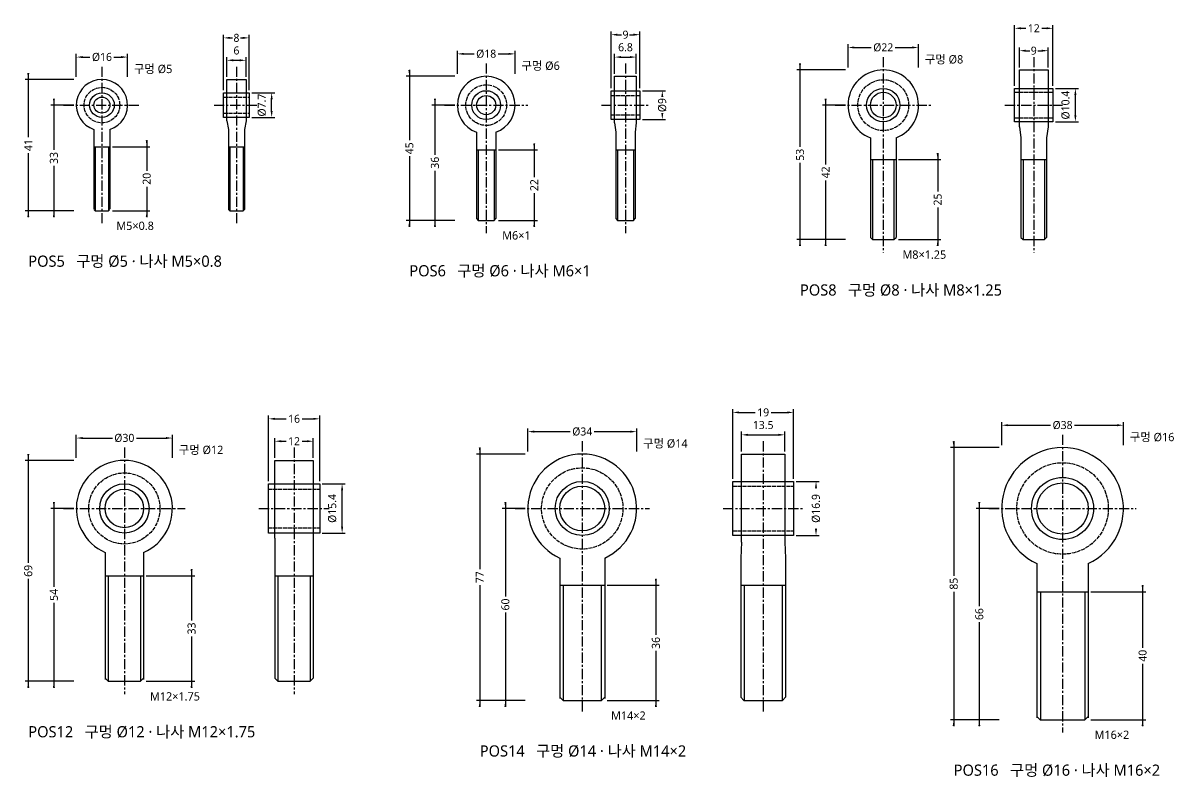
# Model space of a CAD drawing. Header units: millimetres. Extents: x 0 to 794, y -691 to 28.
# Drawn here: x 1.4 to 361.1, y -209.9 to 25.6 of the extents above; entities that cross this region are included whole.
import ezdxf

# ---------------------------------------------------------------- set-up
doc = ezdxf.new("R2010")
doc.units = ezdxf.units.MM
doc.linetypes.add('CENTER', pattern=[5.08, 3.175, -0.635, 0.635, -0.635])
doc.linetypes.add('DASHED', pattern=[1.524, 1.27, -0.254])
for name, color, linetype in [('나사선', 8, 'CONTINUOUS'), ('문자', 7, 'CONTINUOUS'), ('숨은선', 3, 'DASHED'), ('외형선', 7, 'CONTINUOUS'), ('중심선', 1, 'CENTER'), ('치수', 4, 'CONTINUOUS')]:
    doc.layers.add(name, color=color, linetype=linetype)
doc.styles.add('CH_KOR', font='malgun.ttf')
doc.dimstyles.new('CH_DIM', dxfattribs={"dimtxt": 2.5, "dimasz": 2, "dimexe": 1, "dimexo": 0.8, "dimgap": 0.8, "dimtad": 1, "dimdec": 1, "dimdsep": 46, "dimtxsty": 'CH_KOR', "dimcen": 2.5, "dimclrd": 4, "dimclre": 4, "dimclrt": 4, "dimazin": 3, "dimtfac": 1, "dimtmove": 0, "dimatfit": 3})

# ---------------------------------------------------------------- blocks, each defined once
blk = doc.blocks.new('_CLOSEDFILLED')
at = {"color": 0, "linetype": 'BYBLOCK'}
blk.add_solid([(-1, 0.16), (0, 0), (-1, -0.16)], dxfattribs=at)
blk = doc.blocks.new('*D1')
at = {"color": 4}
for p, q in [((-8, 8.8), (-8, 16)), ((-6, 15), (-3.75, 15)), ((3.75, 15), (6, 15)), ((8, 8.8), (8, 16))]:
    blk.add_line(p, q, dxfattribs=at)
at = {"layer": 'Defpoints'}
for p in [(-8, 15), (-8, 8), (8, 8)]:
    blk.add_point(p, dxfattribs=at)
at = {"layer": '치수', "color": 4, "xscale": 2, "yscale": 2, "rotation": 180}
blk.add_blockref('_CLOSEDFILLED', (-8, 15), dxfattribs=at)
at = {"layer": '치수', "color": 4, "xscale": 2, "yscale": 2}
blk.add_blockref('_CLOSEDFILLED', (8, 15), dxfattribs=at)
at = {"layer": '치수', "color": 4, "insert": (0, 15), "char_height": 2.5, "attachment_point": 5, "style": 'CH_KOR'}
blk.add_mtext('Ø16', dxfattribs=at)
blk = doc.blocks.new('*D2')
at = {"color": 4}
for p, q in [((-8.8, 0), (-16, 0)), ((-15, 2), (-15, -14)), ((-15, -19), (-15, -35)), ((-8.8, -33), (-16, -33))]:
    blk.add_line(p, q, dxfattribs=at)
at = {"layer": 'Defpoints'}
for p in [(-15, 0), (-8, 0), (-8, -33)]:
    blk.add_point(p, dxfattribs=at)
at = {"layer": '치수', "color": 4, "xscale": 2, "yscale": 2}
for p, rotation in [((-15, 0), 270), ((-15, -33), 90)]:
    blk.add_blockref('_CLOSEDFILLED', p, dxfattribs=dict(at, rotation=rotation))
at = {"layer": '치수', "color": 4, "insert": (-15, -16.5), "char_height": 2.5, "attachment_point": 5, "rotation": 90, "style": 'CH_KOR'}
blk.add_mtext('33', dxfattribs=at)
blk = doc.blocks.new('*D3')
at = {"color": 4}
for p, q in [((-8.8, 8), (-24, 8)), ((-23, 10), (-23, -10)), ((-23, -15), (-23, -35)), ((-8.8, -33), (-24, -33))]:
    blk.add_line(p, q, dxfattribs=at)
at = {"layer": 'Defpoints'}
for p in [(-23, 8), (-8, 8), (-8, -33)]:
    blk.add_point(p, dxfattribs=at)
at = {"layer": '치수', "color": 4, "xscale": 2, "yscale": 2}
for p, rotation in [((-23, 8), 270), ((-23, -33), 90)]:
    blk.add_blockref('_CLOSEDFILLED', p, dxfattribs=dict(at, rotation=rotation))
at = {"layer": '치수', "color": 4, "insert": (-23, -12.5), "char_height": 2.5, "attachment_point": 5, "rotation": 90, "style": 'CH_KOR'}
blk.add_mtext('41', dxfattribs=at)
blk = doc.blocks.new('*D4')
at = {"color": 4}
for p, q in [((3.3, -13), (15, -13)), ((14, -11), (14, -20.5)), ((14, -25.5), (14, -35)), ((3.3, -33), (15, -33))]:
    blk.add_line(p, q, dxfattribs=at)
at = {"layer": 'Defpoints'}
for p in [(2.5, -13), (14, -13), (2.5, -33)]:
    blk.add_point(p, dxfattribs=at)
at = {"layer": '치수', "color": 4, "xscale": 2, "yscale": 2}
for p, rotation in [((14, -13), 270), ((14, -33), 90)]:
    blk.add_blockref('_CLOSEDFILLED', p, dxfattribs=dict(at, rotation=rotation))
at = {"layer": '치수', "color": 4, "insert": (14, -23), "char_height": 2.5, "attachment_point": 5, "rotation": 90, "style": 'CH_KOR'}
blk.add_mtext('20', dxfattribs=at)
blk = doc.blocks.new('*D5')
at = {"color": 4}
for p, q in [((38, 4.65), (38, 22)), ((46, 4.65), (46, 22)), ((40, 21), (40.75, 21)), ((43.25, 21), (44, 21))]:
    blk.add_line(p, q, dxfattribs=at)
at = {"layer": 'Defpoints'}
for p in [(38, 21), (38, 3.85), (46, 3.85)]:
    blk.add_point(p, dxfattribs=at)
at = {"layer": '치수', "color": 4, "xscale": 2, "yscale": 2, "rotation": 180}
blk.add_blockref('_CLOSEDFILLED', (38, 21), dxfattribs=at)
at = {"layer": '치수', "color": 4, "xscale": 2, "yscale": 2}
blk.add_blockref('_CLOSEDFILLED', (46, 21), dxfattribs=at)
at = {"layer": '치수', "color": 4, "insert": (42, 21), "char_height": 2.5, "attachment_point": 5, "style": 'CH_KOR'}
blk.add_mtext('8', dxfattribs=at)
blk = doc.blocks.new('*D6')
at = {"color": 4}
for p, q in [((39, 8.8), (39, 15)), ((45, 8.8), (45, 15)), ((41, 14), (43, 14))]:
    blk.add_line(p, q, dxfattribs=at)
at = {"layer": 'Defpoints'}
for p in [(39, 14), (39, 8), (45, 8)]:
    blk.add_point(p, dxfattribs=at)
at = {"layer": '치수', "color": 4, "xscale": 2, "yscale": 2, "rotation": 180}
blk.add_blockref('_CLOSEDFILLED', (39, 14), dxfattribs=at)
at = {"layer": '치수', "color": 4, "xscale": 2, "yscale": 2}
blk.add_blockref('_CLOSEDFILLED', (45, 14), dxfattribs=at)
at = {"layer": '치수', "color": 4, "insert": (42, 17.05), "char_height": 2.5, "attachment_point": 5, "style": 'CH_KOR'}
blk.add_mtext('6', dxfattribs=at)
blk = doc.blocks.new('*D8')
at = {"color": 4}
for p, q in [((-9, 9.8), (-9, 17)), ((-7, 16), (-3.75, 16)), ((3.75, 16), (7, 16)), ((9, 9.8), (9, 17))]:
    blk.add_line(p, q, dxfattribs=at)
at = {"layer": 'Defpoints'}
for p in [(-9, 16), (-9, 9), (9, 9)]:
    blk.add_point(p, dxfattribs=at)
at = {"layer": '치수', "color": 4, "xscale": 2, "yscale": 2, "rotation": 180}
blk.add_blockref('_CLOSEDFILLED', (-9, 16), dxfattribs=at)
at = {"layer": '치수', "color": 4, "xscale": 2, "yscale": 2}
blk.add_blockref('_CLOSEDFILLED', (9, 16), dxfattribs=at)
at = {"layer": '치수', "color": 4, "insert": (0, 16), "char_height": 2.5, "attachment_point": 5, "style": 'CH_KOR'}
blk.add_mtext('Ø18', dxfattribs=at)
blk = doc.blocks.new('*D9')
at = {"color": 4}
for p, q in [((-9.8, 0), (-17, 0)), ((-16, 2), (-16, -15.5)), ((-16, -20.5), (-16, -38)), ((-9.8, -36), (-17, -36))]:
    blk.add_line(p, q, dxfattribs=at)
at = {"layer": 'Defpoints'}
for p in [(-16, 0), (-9, 0), (-9, -36)]:
    blk.add_point(p, dxfattribs=at)
at = {"layer": '치수', "color": 4, "xscale": 2, "yscale": 2}
for p, rotation in [((-16, 0), 270), ((-16, -36), 90)]:
    blk.add_blockref('_CLOSEDFILLED', p, dxfattribs=dict(at, rotation=rotation))
at = {"layer": '치수', "color": 4, "insert": (-16, -18), "char_height": 2.5, "attachment_point": 5, "rotation": 90, "style": 'CH_KOR'}
blk.add_mtext('36', dxfattribs=at)
blk = doc.blocks.new('*D10')
at = {"color": 4}
for p, q in [((-24, 11), (-24, -11)), ((-9.8, 9), (-25, 9)), ((-24, -16), (-24, -38)), ((-9.8, -36), (-25, -36))]:
    blk.add_line(p, q, dxfattribs=at)
at = {"layer": 'Defpoints'}
for p in [(-24, 9), (-9, 9), (-9, -36)]:
    blk.add_point(p, dxfattribs=at)
at = {"layer": '치수', "color": 4, "xscale": 2, "yscale": 2}
for p, rotation in [((-24, 9), 270), ((-24, -36), 90)]:
    blk.add_blockref('_CLOSEDFILLED', p, dxfattribs=dict(at, rotation=rotation))
at = {"layer": '치수', "color": 4, "insert": (-24, -13.5), "char_height": 2.5, "attachment_point": 5, "rotation": 90, "style": 'CH_KOR'}
blk.add_mtext('45', dxfattribs=at)
blk = doc.blocks.new('*D11')
at = {"color": 4}
for p, q in [((3.8, -14), (16, -14)), ((15, -12), (15, -22.5)), ((15, -27.5), (15, -38)), ((3.8, -36), (16, -36))]:
    blk.add_line(p, q, dxfattribs=at)
at = {"layer": 'Defpoints'}
for p in [(3, -14), (15, -14), (3, -36)]:
    blk.add_point(p, dxfattribs=at)
at = {"layer": '치수', "color": 4, "xscale": 2, "yscale": 2}
for p, rotation in [((15, -14), 270), ((15, -36), 90)]:
    blk.add_blockref('_CLOSEDFILLED', p, dxfattribs=dict(at, rotation=rotation))
at = {"layer": '치수', "color": 4, "insert": (15, -25), "char_height": 2.5, "attachment_point": 5, "rotation": 90, "style": 'CH_KOR'}
blk.add_mtext('22', dxfattribs=at)
blk = doc.blocks.new('*D12')
at = {"color": 4}
for p, q in [((39, 5.3), (39, 23)), ((41, 22), (42.25, 22)), ((44.75, 22), (46, 22)), ((48, 5.3), (48, 23))]:
    blk.add_line(p, q, dxfattribs=at)
at = {"layer": 'Defpoints'}
for p in [(39, 22), (39, 4.5), (48, 4.5)]:
    blk.add_point(p, dxfattribs=at)
at = {"layer": '치수', "color": 4, "xscale": 2, "yscale": 2, "rotation": 180}
blk.add_blockref('_CLOSEDFILLED', (39, 22), dxfattribs=at)
at = {"layer": '치수', "color": 4, "xscale": 2, "yscale": 2}
blk.add_blockref('_CLOSEDFILLED', (48, 22), dxfattribs=at)
at = {"layer": '치수', "color": 4, "insert": (43.5, 22), "char_height": 2.5, "attachment_point": 5, "style": 'CH_KOR'}
blk.add_mtext('9', dxfattribs=at)
blk = doc.blocks.new('*D14')
at = {"color": 4}
for p, q in [((48.8, 4.5), (56, 4.5)), ((48.8, -4.5), (56, -4.5))]:
    blk.add_line(p, q, dxfattribs=at)
at = {"layer": 'Defpoints'}
for p in [(48, 4.5), (48, -4.5), (55, -4.5)]:
    blk.add_point(p, dxfattribs=at)
at = {"layer": '치수', "color": 4, "xscale": 2, "yscale": 2}
for p, rotation in [((55, 4.5), 90), ((55, -4.5), 270)]:
    blk.add_blockref('_CLOSEDFILLED', p, dxfattribs=dict(at, rotation=rotation))
at = {"layer": '치수', "color": 4, "insert": (55, 0), "char_height": 2.5, "attachment_point": 5, "rotation": 90, "style": 'CH_KOR'}
blk.add_mtext('Ø9', dxfattribs=at)
blk = doc.blocks.new('*D15')
at = {"color": 4}
for p, q in [((-11, 11.8), (-11, 19)), ((-9, 18), (-3.75, 18)), ((3.75, 18), (9, 18)), ((11, 11.8), (11, 19))]:
    blk.add_line(p, q, dxfattribs=at)
at = {"layer": 'Defpoints'}
for p in [(-11, 18), (-11, 11), (11, 11)]:
    blk.add_point(p, dxfattribs=at)
at = {"layer": '치수', "color": 4, "xscale": 2, "yscale": 2, "rotation": 180}
blk.add_blockref('_CLOSEDFILLED', (-11, 18), dxfattribs=at)
at = {"layer": '치수', "color": 4, "xscale": 2, "yscale": 2}
blk.add_blockref('_CLOSEDFILLED', (11, 18), dxfattribs=at)
at = {"layer": '치수', "color": 4, "insert": (0, 18), "char_height": 2.5, "attachment_point": 5, "style": 'CH_KOR'}
blk.add_mtext('Ø22', dxfattribs=at)
blk = doc.blocks.new('*D16')
at = {"color": 4}
for p, q in [((-11.8, 0), (-19, 0)), ((-18, 2), (-18, -18.5)), ((-18, -23.5), (-18, -44)), ((-11.8, -42), (-19, -42))]:
    blk.add_line(p, q, dxfattribs=at)
at = {"layer": 'Defpoints'}
for p in [(-18, 0), (-11, 0), (-11, -42)]:
    blk.add_point(p, dxfattribs=at)
at = {"layer": '치수', "color": 4, "xscale": 2, "yscale": 2}
for p, rotation in [((-18, 0), 270), ((-18, -42), 90)]:
    blk.add_blockref('_CLOSEDFILLED', p, dxfattribs=dict(at, rotation=rotation))
at = {"layer": '치수', "color": 4, "insert": (-18, -21), "char_height": 2.5, "attachment_point": 5, "rotation": 90, "style": 'CH_KOR'}
blk.add_mtext('42', dxfattribs=at)
blk = doc.blocks.new('*D17')
at = {"color": 4}
for p, q in [((-11.8, 11), (-27, 11)), ((-26, 13), (-26, -13)), ((-26, -18), (-26, -44)), ((-11.8, -42), (-27, -42))]:
    blk.add_line(p, q, dxfattribs=at)
at = {"layer": 'Defpoints'}
for p in [(-26, 11), (-11, 11), (-11, -42)]:
    blk.add_point(p, dxfattribs=at)
at = {"layer": '치수', "color": 4, "xscale": 2, "yscale": 2}
for p, rotation in [((-26, 11), 270), ((-26, -42), 90)]:
    blk.add_blockref('_CLOSEDFILLED', p, dxfattribs=dict(at, rotation=rotation))
at = {"layer": '치수', "color": 4, "insert": (-26, -15.5), "char_height": 2.5, "attachment_point": 5, "rotation": 90, "style": 'CH_KOR'}
blk.add_mtext('53', dxfattribs=at)
blk = doc.blocks.new('*D18')
at = {"color": 4}
for p, q in [((4.8, -17), (18, -17)), ((17, -15), (17, -27)), ((17, -32), (17, -44)), ((4.8, -42), (18, -42))]:
    blk.add_line(p, q, dxfattribs=at)
at = {"layer": 'Defpoints'}
for p in [(4, -17), (17, -17), (4, -42)]:
    blk.add_point(p, dxfattribs=at)
at = {"layer": '치수', "color": 4, "xscale": 2, "yscale": 2}
for p, rotation in [((17, -17), 270), ((17, -42), 90)]:
    blk.add_blockref('_CLOSEDFILLED', p, dxfattribs=dict(at, rotation=rotation))
at = {"layer": '치수', "color": 4, "insert": (17, -29.5), "char_height": 2.5, "attachment_point": 5, "rotation": 90, "style": 'CH_KOR'}
blk.add_mtext('25', dxfattribs=at)
blk = doc.blocks.new('*D19')
at = {"color": 4}
for p, q in [((41, 6), (41, 25)), ((43, 24), (44.5, 24)), ((49.5, 24), (51, 24)), ((53, 6), (53, 25))]:
    blk.add_line(p, q, dxfattribs=at)
at = {"layer": 'Defpoints'}
for p in [(41, 24), (41, 5.2), (53, 5.2)]:
    blk.add_point(p, dxfattribs=at)
at = {"layer": '치수', "color": 4, "xscale": 2, "yscale": 2, "rotation": 180}
blk.add_blockref('_CLOSEDFILLED', (41, 24), dxfattribs=at)
at = {"layer": '치수', "color": 4, "xscale": 2, "yscale": 2}
blk.add_blockref('_CLOSEDFILLED', (53, 24), dxfattribs=at)
at = {"layer": '치수', "color": 4, "insert": (47, 24), "char_height": 2.5, "attachment_point": 5, "style": 'CH_KOR'}
blk.add_mtext('12', dxfattribs=at)
blk = doc.blocks.new('*D20')
at = {"color": 4}
for p, q in [((42.5, 11.8), (42.5, 18)), ((51.5, 11.8), (51.5, 18)), ((44.5, 17), (45.75, 17)), ((48.25, 17), (49.5, 17))]:
    blk.add_line(p, q, dxfattribs=at)
at = {"layer": 'Defpoints'}
for p in [(42.5, 17), (42.5, 11), (51.5, 11)]:
    blk.add_point(p, dxfattribs=at)
at = {"layer": '치수', "color": 4, "xscale": 2, "yscale": 2, "rotation": 180}
blk.add_blockref('_CLOSEDFILLED', (42.5, 17), dxfattribs=at)
at = {"layer": '치수', "color": 4, "xscale": 2, "yscale": 2}
blk.add_blockref('_CLOSEDFILLED', (51.5, 17), dxfattribs=at)
at = {"layer": '치수', "color": 4, "insert": (47, 17), "char_height": 2.5, "attachment_point": 5, "style": 'CH_KOR'}
blk.add_mtext('9', dxfattribs=at)
blk = doc.blocks.new('*D29')
at = {"color": 4}
for p, q in [((-15, 15.8), (-15, 23)), ((-13, 22), (-3.75, 22)), ((3.75, 22), (13, 22)), ((15, 15.8), (15, 23))]:
    blk.add_line(p, q, dxfattribs=at)
at = {"layer": 'Defpoints'}
for p in [(-15, 22), (-15, 15), (15, 15)]:
    blk.add_point(p, dxfattribs=at)
at = {"layer": '치수', "color": 4, "xscale": 2, "yscale": 2, "rotation": 180}
blk.add_blockref('_CLOSEDFILLED', (-15, 22), dxfattribs=at)
at = {"layer": '치수', "color": 4, "xscale": 2, "yscale": 2}
blk.add_blockref('_CLOSEDFILLED', (15, 22), dxfattribs=at)
at = {"layer": '치수', "color": 4, "insert": (0, 22), "char_height": 2.5, "attachment_point": 5, "style": 'CH_KOR'}
blk.add_mtext('Ø30', dxfattribs=at)
blk = doc.blocks.new('*D30')
at = {"color": 4}
for p, q in [((-15.8, 0), (-23, 0)), ((-22, 2), (-22, -24.5)), ((-22, -29.5), (-22, -56)), ((-15.8, -54), (-23, -54))]:
    blk.add_line(p, q, dxfattribs=at)
at = {"layer": 'Defpoints'}
for p in [(-22, 0), (-15, 0), (-15, -54)]:
    blk.add_point(p, dxfattribs=at)
at = {"layer": '치수', "color": 4, "xscale": 2, "yscale": 2}
for p, rotation in [((-22, 0), 270), ((-22, -54), 90)]:
    blk.add_blockref('_CLOSEDFILLED', p, dxfattribs=dict(at, rotation=rotation))
at = {"layer": '치수', "color": 4, "insert": (-22, -27), "char_height": 2.5, "attachment_point": 5, "rotation": 90, "style": 'CH_KOR'}
blk.add_mtext('54', dxfattribs=at)
blk = doc.blocks.new('*D31')
at = {"color": 4}
for p, q in [((-15.8, 15), (-31, 15)), ((-30, 17), (-30, -17)), ((-30, -22), (-30, -56)), ((-15.8, -54), (-31, -54))]:
    blk.add_line(p, q, dxfattribs=at)
at = {"layer": 'Defpoints'}
for p in [(-30, 15), (-15, 15), (-15, -54)]:
    blk.add_point(p, dxfattribs=at)
at = {"layer": '치수', "color": 4, "xscale": 2, "yscale": 2}
for p, rotation in [((-30, 15), 270), ((-30, -54), 90)]:
    blk.add_blockref('_CLOSEDFILLED', p, dxfattribs=dict(at, rotation=rotation))
at = {"layer": '치수', "color": 4, "insert": (-30, -19.5), "char_height": 2.5, "attachment_point": 5, "rotation": 90, "style": 'CH_KOR'}
blk.add_mtext('69', dxfattribs=at)
blk = doc.blocks.new('*D32')
at = {"color": 4}
for p, q in [((6.8, -21), (22, -21)), ((21, -19), (21, -35)), ((21, -40), (21, -56)), ((6.8, -54), (22, -54))]:
    blk.add_line(p, q, dxfattribs=at)
at = {"layer": 'Defpoints'}
for p in [(6, -21), (21, -21), (6, -54)]:
    blk.add_point(p, dxfattribs=at)
at = {"layer": '치수', "color": 4, "xscale": 2, "yscale": 2}
for p, rotation in [((21, -21), 270), ((21, -54), 90)]:
    blk.add_blockref('_CLOSEDFILLED', p, dxfattribs=dict(at, rotation=rotation))
at = {"layer": '치수', "color": 4, "insert": (21, -37.5), "char_height": 2.5, "attachment_point": 5, "rotation": 90, "style": 'CH_KOR'}
blk.add_mtext('33', dxfattribs=at)
blk = doc.blocks.new('*D33')
at = {"color": 4}
for p, q in [((45, 8.5), (45, 29)), ((61, 8.5), (61, 29)), ((47, 28), (50.5, 28)), ((55.5, 28), (59, 28))]:
    blk.add_line(p, q, dxfattribs=at)
at = {"layer": 'Defpoints'}
for p in [(45, 28), (45, 7.7), (61, 7.7)]:
    blk.add_point(p, dxfattribs=at)
at = {"layer": '치수', "color": 4, "xscale": 2, "yscale": 2, "rotation": 180}
blk.add_blockref('_CLOSEDFILLED', (45, 28), dxfattribs=at)
at = {"layer": '치수', "color": 4, "xscale": 2, "yscale": 2}
blk.add_blockref('_CLOSEDFILLED', (61, 28), dxfattribs=at)
at = {"layer": '치수', "color": 4, "insert": (53, 28), "char_height": 2.5, "attachment_point": 5, "style": 'CH_KOR'}
blk.add_mtext('16', dxfattribs=at)
blk = doc.blocks.new('*D34')
at = {"color": 4}
for p, q in [((47, 15.8), (47, 22)), ((59, 15.8), (59, 22)), ((49, 21), (50.5, 21)), ((55.5, 21), (57, 21))]:
    blk.add_line(p, q, dxfattribs=at)
at = {"layer": 'Defpoints'}
for p in [(47, 21), (47, 15), (59, 15)]:
    blk.add_point(p, dxfattribs=at)
at = {"layer": '치수', "color": 4, "xscale": 2, "yscale": 2, "rotation": 180}
blk.add_blockref('_CLOSEDFILLED', (47, 21), dxfattribs=at)
at = {"layer": '치수', "color": 4, "xscale": 2, "yscale": 2}
blk.add_blockref('_CLOSEDFILLED', (59, 21), dxfattribs=at)
at = {"layer": '치수', "color": 4, "insert": (53, 21), "char_height": 2.5, "attachment_point": 5, "style": 'CH_KOR'}
blk.add_mtext('12', dxfattribs=at)
blk = doc.blocks.new('*D35')
at = {"color": 4}
for p, q in [((61.8, 7.7), (69, 7.7)), ((68, -5.7), (68, 5.7)), ((61.8, -7.7), (69, -7.7))]:
    blk.add_line(p, q, dxfattribs=at)
at = {"layer": 'Defpoints'}
for p in [(61, 7.7), (61, -7.7), (68, -7.7)]:
    blk.add_point(p, dxfattribs=at)
at = {"layer": '치수', "color": 4, "xscale": 2, "yscale": 2}
for p, rotation in [((68, 7.7), 90), ((68, -7.7), 270)]:
    blk.add_blockref('_CLOSEDFILLED', p, dxfattribs=dict(at, rotation=rotation))
at = {"layer": '치수', "color": 4, "insert": (64.95, 0), "char_height": 2.5, "attachment_point": 5, "rotation": 90, "style": 'CH_KOR'}
blk.add_mtext('Ø15.4', dxfattribs=at)
blk = doc.blocks.new('*D36')
at = {"color": 4}
for p, q in [((-17, 17.8), (-17, 25)), ((-15, 24), (-3.75, 24)), ((3.75, 24), (15, 24)), ((17, 17.8), (17, 25))]:
    blk.add_line(p, q, dxfattribs=at)
at = {"layer": 'Defpoints'}
for p in [(-17, 24), (-17, 17), (17, 17)]:
    blk.add_point(p, dxfattribs=at)
at = {"layer": '치수', "color": 4, "xscale": 2, "yscale": 2, "rotation": 180}
blk.add_blockref('_CLOSEDFILLED', (-17, 24), dxfattribs=at)
at = {"layer": '치수', "color": 4, "xscale": 2, "yscale": 2}
blk.add_blockref('_CLOSEDFILLED', (17, 24), dxfattribs=at)
at = {"layer": '치수', "color": 4, "insert": (0, 24), "char_height": 2.5, "attachment_point": 5, "style": 'CH_KOR'}
blk.add_mtext('Ø34', dxfattribs=at)
blk = doc.blocks.new('*D37')
at = {"color": 4}
for p, q in [((-17.8, 0), (-25, 0)), ((-24, 2), (-24, -27.5)), ((-24, -32.5), (-24, -62)), ((-17.8, -60), (-25, -60))]:
    blk.add_line(p, q, dxfattribs=at)
at = {"layer": 'Defpoints'}
for p in [(-24, 0), (-17, 0), (-17, -60)]:
    blk.add_point(p, dxfattribs=at)
at = {"layer": '치수', "color": 4, "xscale": 2, "yscale": 2}
for p, rotation in [((-24, 0), 270), ((-24, -60), 90)]:
    blk.add_blockref('_CLOSEDFILLED', p, dxfattribs=dict(at, rotation=rotation))
at = {"layer": '치수', "color": 4, "insert": (-24, -30), "char_height": 2.5, "attachment_point": 5, "rotation": 90, "style": 'CH_KOR'}
blk.add_mtext('60', dxfattribs=at)
blk = doc.blocks.new('*D38')
at = {"color": 4}
for p, q in [((-32, 19), (-32, -19)), ((-17.8, 17), (-33, 17)), ((-32, -24), (-32, -62)), ((-17.8, -60), (-33, -60))]:
    blk.add_line(p, q, dxfattribs=at)
at = {"layer": 'Defpoints'}
for p in [(-32, 17), (-17, 17), (-17, -60)]:
    blk.add_point(p, dxfattribs=at)
at = {"layer": '치수', "color": 4, "xscale": 2, "yscale": 2}
for p, rotation in [((-32, 17), 270), ((-32, -60), 90)]:
    blk.add_blockref('_CLOSEDFILLED', p, dxfattribs=dict(at, rotation=rotation))
at = {"layer": '치수', "color": 4, "insert": (-32, -21.5), "char_height": 2.5, "attachment_point": 5, "rotation": 90, "style": 'CH_KOR'}
blk.add_mtext('77', dxfattribs=at)
blk = doc.blocks.new('*D39')
at = {"color": 4}
for p, q in [((7.8, -24), (24, -24)), ((23, -22), (23, -39.5)), ((23, -44.5), (23, -62)), ((7.8, -60), (24, -60))]:
    blk.add_line(p, q, dxfattribs=at)
at = {"layer": 'Defpoints'}
for p in [(7, -24), (23, -24), (7, -60)]:
    blk.add_point(p, dxfattribs=at)
at = {"layer": '치수', "color": 4, "xscale": 2, "yscale": 2}
for p, rotation in [((23, -24), 270), ((23, -60), 90)]:
    blk.add_blockref('_CLOSEDFILLED', p, dxfattribs=dict(at, rotation=rotation))
at = {"layer": '치수', "color": 4, "insert": (23, -42), "char_height": 2.5, "attachment_point": 5, "rotation": 90, "style": 'CH_KOR'}
blk.add_mtext('36', dxfattribs=at)
blk = doc.blocks.new('*D40')
at = {"color": 4}
for p, q in [((47, 9.25), (47, 31)), ((49, 30), (54, 30)), ((59, 30), (64, 30)), ((66, 9.25), (66, 31))]:
    blk.add_line(p, q, dxfattribs=at)
at = {"layer": 'Defpoints'}
for p in [(47, 30), (47, 8.45), (66, 8.45)]:
    blk.add_point(p, dxfattribs=at)
at = {"layer": '치수', "color": 4, "xscale": 2, "yscale": 2, "rotation": 180}
blk.add_blockref('_CLOSEDFILLED', (47, 30), dxfattribs=at)
at = {"layer": '치수', "color": 4, "xscale": 2, "yscale": 2}
blk.add_blockref('_CLOSEDFILLED', (66, 30), dxfattribs=at)
at = {"layer": '치수', "color": 4, "insert": (56.5, 30), "char_height": 2.5, "attachment_point": 5, "style": 'CH_KOR'}
blk.add_mtext('19', dxfattribs=at)
blk = doc.blocks.new('*D41')
at = {"color": 4}
for p, q in [((49.75, 17.8), (49.75, 24)), ((51.75, 23), (61.25, 23)), ((63.25, 17.8), (63.25, 24))]:
    blk.add_line(p, q, dxfattribs=at)
at = {"layer": 'Defpoints'}
for p in [(49.75, 23), (49.75, 17), (63.25, 17)]:
    blk.add_point(p, dxfattribs=at)
at = {"layer": '치수', "color": 4, "xscale": 2, "yscale": 2, "rotation": 180}
blk.add_blockref('_CLOSEDFILLED', (49.75, 23), dxfattribs=at)
at = {"layer": '치수', "color": 4, "xscale": 2, "yscale": 2}
blk.add_blockref('_CLOSEDFILLED', (63.25, 23), dxfattribs=at)
at = {"layer": '치수', "color": 4, "insert": (56.5, 26.05), "char_height": 2.5, "attachment_point": 5, "style": 'CH_KOR'}
blk.add_mtext('13.5', dxfattribs=at)
blk = doc.blocks.new('*D42')
at = {"color": 4}
for p, q in [((66.8, 8.45), (74, 8.45)), ((73, 6.25), (73, 6.45)), ((73, -6.45), (73, -6.25)), ((66.8, -8.45), (74, -8.45))]:
    blk.add_line(p, q, dxfattribs=at)
at = {"layer": 'Defpoints'}
for p in [(66, 8.45), (66, -8.45), (73, -8.45)]:
    blk.add_point(p, dxfattribs=at)
at = {"layer": '치수', "color": 4, "xscale": 2, "yscale": 2}
for p, rotation in [((73, 8.45), 90), ((73, -8.45), 270)]:
    blk.add_blockref('_CLOSEDFILLED', p, dxfattribs=dict(at, rotation=rotation))
at = {"layer": '치수', "color": 4, "insert": (73, 0), "char_height": 2.5, "attachment_point": 5, "rotation": 90, "style": 'CH_KOR'}
blk.add_mtext('Ø16.9', dxfattribs=at)
blk = doc.blocks.new('*D43')
at = {"color": 4}
for p, q in [((-19, 19.8), (-19, 27)), ((-17, 26), (-3.75, 26)), ((3.75, 26), (17, 26)), ((19, 19.8), (19, 27))]:
    blk.add_line(p, q, dxfattribs=at)
at = {"layer": 'Defpoints'}
for p in [(-19, 26), (-19, 19), (19, 19)]:
    blk.add_point(p, dxfattribs=at)
at = {"layer": '치수', "color": 4, "xscale": 2, "yscale": 2, "rotation": 180}
blk.add_blockref('_CLOSEDFILLED', (-19, 26), dxfattribs=at)
at = {"layer": '치수', "color": 4, "xscale": 2, "yscale": 2}
blk.add_blockref('_CLOSEDFILLED', (19, 26), dxfattribs=at)
at = {"layer": '치수', "color": 4, "insert": (0, 26), "char_height": 2.5, "attachment_point": 5, "style": 'CH_KOR'}
blk.add_mtext('Ø38', dxfattribs=at)
blk = doc.blocks.new('*D44')
at = {"color": 4}
for p, q in [((-19.8, 0), (-27, 0)), ((-26, 2), (-26, -30.5)), ((-26, -35.5), (-26, -68)), ((-19.8, -66), (-27, -66))]:
    blk.add_line(p, q, dxfattribs=at)
at = {"layer": 'Defpoints'}
for p in [(-26, 0), (-19, 0), (-19, -66)]:
    blk.add_point(p, dxfattribs=at)
at = {"layer": '치수', "color": 4, "xscale": 2, "yscale": 2}
for p, rotation in [((-26, 0), 270), ((-26, -66), 90)]:
    blk.add_blockref('_CLOSEDFILLED', p, dxfattribs=dict(at, rotation=rotation))
at = {"layer": '치수', "color": 4, "insert": (-26, -33), "char_height": 2.5, "attachment_point": 5, "rotation": 90, "style": 'CH_KOR'}
blk.add_mtext('66', dxfattribs=at)
blk = doc.blocks.new('*D45')
at = {"color": 4}
for p, q in [((-19.8, 19), (-35, 19)), ((-34, 21), (-34, -21)), ((-34, -26), (-34, -68)), ((-19.8, -66), (-35, -66))]:
    blk.add_line(p, q, dxfattribs=at)
at = {"layer": 'Defpoints'}
for p in [(-34, 19), (-19, 19), (-19, -66)]:
    blk.add_point(p, dxfattribs=at)
at = {"layer": '치수', "color": 4, "xscale": 2, "yscale": 2}
for p, rotation in [((-34, 19), 270), ((-34, -66), 90)]:
    blk.add_blockref('_CLOSEDFILLED', p, dxfattribs=dict(at, rotation=rotation))
at = {"layer": '치수', "color": 4, "insert": (-34, -23.5), "char_height": 2.5, "attachment_point": 5, "rotation": 90, "style": 'CH_KOR'}
blk.add_mtext('85', dxfattribs=at)
blk = doc.blocks.new('*D46')
at = {"color": 4}
for p, q in [((25, -24), (25, -43.5)), ((8.8, -26), (26, -26)), ((25, -48.5), (25, -68)), ((8.8, -66), (26, -66))]:
    blk.add_line(p, q, dxfattribs=at)
at = {"layer": 'Defpoints'}
for p in [(8, -26), (25, -26), (8, -66)]:
    blk.add_point(p, dxfattribs=at)
at = {"layer": '치수', "color": 4, "xscale": 2, "yscale": 2}
for p, rotation in [((25, -26), 270), ((25, -66), 90)]:
    blk.add_blockref('_CLOSEDFILLED', p, dxfattribs=dict(at, rotation=rotation))
at = {"layer": '치수', "color": 4, "insert": (25, -46), "char_height": 2.5, "attachment_point": 5, "rotation": 90, "style": 'CH_KOR'}
blk.add_mtext('40', dxfattribs=at)
blk = doc.blocks.new('*D47')
at = {"color": 4}
for p, q in [((49, 10.5), (49, 33)), ((70, 10.5), (70, 33)), ((51, 32), (57, 32)), ((62, 32), (68, 32))]:
    blk.add_line(p, q, dxfattribs=at)
at = {"layer": 'Defpoints'}
for p in [(49, 32), (49, 9.7), (70, 9.7)]:
    blk.add_point(p, dxfattribs=at)
at = {"layer": '치수', "color": 4, "xscale": 2, "yscale": 2, "rotation": 180}
blk.add_blockref('_CLOSEDFILLED', (49, 32), dxfattribs=at)
at = {"layer": '치수', "color": 4, "xscale": 2, "yscale": 2}
blk.add_blockref('_CLOSEDFILLED', (70, 32), dxfattribs=at)
at = {"layer": '치수', "color": 4, "insert": (59.5, 32), "char_height": 2.5, "attachment_point": 5, "style": 'CH_KOR'}
blk.add_mtext('21', dxfattribs=at)
blk = doc.blocks.new('*D48')
at = {"color": 4}
for p, q in [((52, 19.8), (52, 26)), ((67, 19.8), (67, 26)), ((54, 25), (57, 25)), ((62, 25), (65, 25))]:
    blk.add_line(p, q, dxfattribs=at)
at = {"layer": 'Defpoints'}
for p in [(52, 25), (52, 19), (67, 19)]:
    blk.add_point(p, dxfattribs=at)
at = {"layer": '치수', "color": 4, "xscale": 2, "yscale": 2, "rotation": 180}
blk.add_blockref('_CLOSEDFILLED', (52, 25), dxfattribs=at)
at = {"layer": '치수', "color": 4, "xscale": 2, "yscale": 2}
blk.add_blockref('_CLOSEDFILLED', (67, 25), dxfattribs=at)
at = {"layer": '치수', "color": 4, "insert": (59.5, 25), "char_height": 2.5, "attachment_point": 5, "style": 'CH_KOR'}
blk.add_mtext('15', dxfattribs=at)
blk = doc.blocks.new('*D49')
at = {"color": 4}
for p, q in [((70.8, 9.7), (78, 9.7)), ((77, 6.25), (77, 7.7)), ((77, -7.7), (77, -6.25)), ((70.8, -9.7), (78, -9.7))]:
    blk.add_line(p, q, dxfattribs=at)
at = {"layer": 'Defpoints'}
for p in [(70, 9.7), (70, -9.7), (77, -9.7)]:
    blk.add_point(p, dxfattribs=at)
at = {"layer": '치수', "color": 4, "xscale": 2, "yscale": 2}
for p, rotation in [((77, 9.7), 90), ((77, -9.7), 270)]:
    blk.add_blockref('_CLOSEDFILLED', p, dxfattribs=dict(at, rotation=rotation))
at = {"layer": '치수', "color": 4, "insert": (77, 0), "char_height": 2.5, "attachment_point": 5, "rotation": 90, "style": 'CH_KOR'}
blk.add_mtext('Ø19.4', dxfattribs=at)
blk = doc.blocks.new('ROD_POS5')
at = {"layer": '나사선'}
for p, q in [((-2.5, -13), (2.5, -13)), ((-2.07, -13), (-2.07, -33)), ((2.07, -13), (2.07, -33)), ((39.5, -13), (44.5, -13)), ((39.93, -13), (39.93, -33)), ((44.07, -13), (44.07, -33))]:
    blk.add_line(p, q, dxfattribs=at)
at = {"layer": '숨은선'}
for p, q in [((38, 2.5), (46, 2.5)), ((38, -2.5), (46, -2.5))]:
    blk.add_line(p, q, dxfattribs=at)
blk.add_circle((0, 0), 5.56, dxfattribs=at)
at = {"layer": '외형선'}
for p, q in [((39, -4.96), (39.5, -7.6)), ((45, -4.96), (44.5, -7.6)), ((-2.5, -7.6), (-2.5, -32.4)), ((2.5, -7.6), (2.5, -32.4)), ((39.5, -7.6), (39.5, -32.57)), ((44.5, -7.6), (44.5, -32.57))]:
    blk.add_line(p, q, dxfattribs=at)
for points in [[(39, -4.96), (39, 8), (45, 8), (45, -4.96)], [(-2.5, -32.57), (-2.07, -33), (2.07, -33), (2.5, -32.57)], [(39.5, -32.57), (39.93, -33), (44.07, -33), (44.5, -32.57)]]:
    blk.add_lwpolyline(points, dxfattribs=at)
blk.add_lwpolyline([(38, -3.85), (38, 3.85), (46, 3.85), (46, -3.85)], close=True, dxfattribs=at)
for radius in [3.85, 2.5]:
    blk.add_circle((0, 0), radius, dxfattribs=at)
blk.add_arc((0, 0), 8, -71.79, 251.79, dxfattribs=at)
at = {"layer": '중심선'}
for p, q in [((0, 12), (0, -37)), ((42, 12), (42, -37)), ((-12, 0), (12, 0)), ((35, 0), (49, 0))]:
    blk.add_line(p, q, dxfattribs=at)
at = {"layer": '문자', "style": 'CH_KOR'}
for s, height, p in [('구멍 Ø5', 2.6, (10, 10)), ('M5×0.8', 2.6, (4.5, -39)), ('POS5   구멍 Ø5 · 나사 M5×0.8', 3.5, (-23, -50.5))]:
    blk.add_text(s, height=height, dxfattribs=at).set_placement(p)
at = {"layer": '치수'}
for base, p1, p2, picture, middle in [((38, 21), (38, 3.85), (46, 3.85), '*D5', (42, 21)), ((39, 14), (39, 8), (45, 8), '*D6', (42, 17.05))]:
    dim = blk.add_linear_dim(base=base, p1=p1, p2=p2, dimstyle='CH_DIM', override={"dimscale": 1}, dxfattribs=at)
    dim.commit()
    dim.dimension.update_dxf_attribs({"geometry": picture, "text_midpoint": middle})
dim = blk.add_linear_dim(base=(-8, 15), p1=(-8, 8), p2=(8, 8), text='Ø16', dimstyle='CH_DIM', override={"dimscale": 1}, dxfattribs=at)
dim.commit()
dim.dimension.update_dxf_attribs({"geometry": '*D1', "text_midpoint": (0, 15)})
for base, p1, p2, picture, middle in [((-23, 8), (-8, 8), (-8, -33), '*D3', (-23, -12.5)), ((-15, 0), (-8, 0), (-8, -33), '*D2', (-15, -16.5)), ((14, -13), (2.5, -13), (2.5, -33), '*D4', (14, -23))]:
    dim = blk.add_linear_dim(base=base, p1=p1, p2=p2, angle=90, dimstyle='CH_DIM', override={"dimscale": 1}, dxfattribs=at)
    dim.commit()
    dim.dimension.update_dxf_attribs({"geometry": picture, "text_midpoint": middle})
blk.add_linear_dim(base=(53, -3.85), p1=(46, -3.85), p2=(46, 3.85), angle=90, text='Ø7.7', dimstyle='CH_DIM', override={"dimscale": 1}, dxfattribs=at).render()
blk = doc.blocks.new('ROD_POS6')
at = {"layer": '나사선'}
for p, q in [((-3, -14), (3, -14)), ((-2.46, -14), (-2.46, -36)), ((2.46, -14), (2.46, -36)), ((40.5, -14), (46.5, -14)), ((41.04, -14), (41.04, -36)), ((45.96, -14), (45.96, -36))]:
    blk.add_line(p, q, dxfattribs=at)
at = {"layer": '숨은선'}
for p, q in [((39, 3), (48, 3)), ((39, -3), (48, -3))]:
    blk.add_line(p, q, dxfattribs=at)
blk.add_circle((0, 0), 6.35, dxfattribs=at)
at = {"layer": '외형선'}
for p, q in [((40.12, -5.58), (40.5, -8.49)), ((46.88, -5.58), (46.5, -8.49)), ((-3, -8.49), (-3, -35.4)), ((3, -8.49), (3, -35.4)), ((40.5, -8.49), (40.5, -35.46)), ((46.5, -8.49), (46.5, -35.46))]:
    blk.add_line(p, q, dxfattribs=at)
for points in [[(40.12, -5.58), (40.12, 9), (46.88, 9), (46.88, -5.58)], [(-3, -35.46), (-2.46, -36), (2.46, -36), (3, -35.46)], [(40.5, -35.46), (41.04, -36), (45.96, -36), (46.5, -35.46)]]:
    blk.add_lwpolyline(points, dxfattribs=at)
blk.add_lwpolyline([(39, -4.5), (39, 4.5), (48, 4.5), (48, -4.5)], close=True, dxfattribs=at)
for radius in [4.5, 3]:
    blk.add_circle((0, 0), radius, dxfattribs=at)
blk.add_arc((0, 0), 9, -70.5288, 250.5288, dxfattribs=at)
at = {"layer": '중심선'}
for p, q in [((0, 13), (0, -40)), ((43.5, 13), (43.5, -40)), ((-13, 0), (13, 0)), ((36, 0), (51, 0))]:
    blk.add_line(p, q, dxfattribs=at)
at = {"layer": '문자', "style": 'CH_KOR'}
for s, height, p in [('구멍 Ø6', 2.6, (11, 11)), ('M6×1', 2.6, (5, -42)), ('POS6   구멍 Ø6 · 나사 M6×1', 3.5, (-24, -53.5))]:
    blk.add_text(s, height=height, dxfattribs=at).set_placement(p)
at = {"layer": '치수'}
dim = blk.add_linear_dim(base=(39, 22), p1=(39, 4.5), p2=(48, 4.5), dimstyle='CH_DIM', override={"dimscale": 1}, dxfattribs=at)
dim.commit()
dim.dimension.update_dxf_attribs({"geometry": '*D12', "text_midpoint": (43.5, 22)})
blk.add_linear_dim(base=(40.12, 15), p1=(40.12, 9), p2=(46.88, 9), dimstyle='CH_DIM', override={"dimscale": 1}, dxfattribs=at).render()
dim = blk.add_linear_dim(base=(-9, 16), p1=(-9, 9), p2=(9, 9), text='Ø18', dimstyle='CH_DIM', override={"dimscale": 1}, dxfattribs=at)
dim.commit()
dim.dimension.update_dxf_attribs({"geometry": '*D8', "text_midpoint": (0, 16)})
for base, p1, p2, picture, middle in [((-24, 9), (-9, 9), (-9, -36), '*D10', (-24, -13.5)), ((-16, 0), (-9, 0), (-9, -36), '*D9', (-16, -18)), ((15, -14), (3, -14), (3, -36), '*D11', (15, -25))]:
    dim = blk.add_linear_dim(base=base, p1=p1, p2=p2, angle=90, dimstyle='CH_DIM', override={"dimscale": 1}, dxfattribs=at)
    dim.commit()
    dim.dimension.update_dxf_attribs({"geometry": picture, "text_midpoint": middle})
dim = blk.add_linear_dim(base=(55, -4.5), p1=(48, -4.5), p2=(48, 4.5), angle=90, text='Ø9', dimstyle='CH_DIM', override={"dimscale": 1}, dxfattribs=at)
dim.commit()
dim.dimension.update_dxf_attribs({"geometry": '*D14', "text_midpoint": (55, 0)})
blk = doc.blocks.new('ROD_POS8')
at = {"layer": '나사선'}
for p, q in [((-4, -17), (4, -17)), ((-3.32, -17), (-3.32, -42)), ((3.32, -17), (3.32, -42)), ((43, -17), (51, -17)), ((43.68, -17), (43.68, -42)), ((50.32, -17), (50.32, -42))]:
    blk.add_line(p, q, dxfattribs=at)
at = {"layer": '숨은선'}
for p, q in [((41, 4), (53, 4)), ((41, -4), (53, -4))]:
    blk.add_line(p, q, dxfattribs=at)
blk.add_circle((0, 0), 7.94, dxfattribs=at)
at = {"layer": '외형선'}
for p, q in [((42.5, -6.82), (43, -10.25)), ((51.5, -6.82), (51, -10.25)), ((-4, -10.25), (-4, -41.4)), ((4, -10.25), (4, -41.4)), ((43, -10.25), (43, -41.32)), ((51, -10.25), (51, -41.32))]:
    blk.add_line(p, q, dxfattribs=at)
for points in [[(42.5, -6.82), (42.5, 11), (51.5, 11), (51.5, -6.82)], [(-4, -41.32), (-3.32, -42), (3.32, -42), (4, -41.32)], [(43, -41.32), (43.68, -42), (50.32, -42), (51, -41.32)]]:
    blk.add_lwpolyline(points, dxfattribs=at)
blk.add_lwpolyline([(41, -5.2), (41, 5.2), (53, 5.2), (53, -5.2)], close=True, dxfattribs=at)
for radius in [5.2, 4]:
    blk.add_circle((0, 0), radius, dxfattribs=at)
blk.add_arc((0, 0), 11, -68.6763, 248.6763, dxfattribs=at)
at = {"layer": '중심선'}
for p, q in [((0, 15), (0, -46)), ((47, 15), (47, -46)), ((-15, 0), (15, 0)), ((38, 0), (56, 0))]:
    blk.add_line(p, q, dxfattribs=at)
at = {"layer": '문자', "style": 'CH_KOR'}
for s, height, p in [('구멍 Ø8', 2.6, (13, 13)), ('M8×1.25', 2.6, (6, -48)), ('POS8   구멍 Ø8 · 나사 M8×1.25', 3.5, (-26, -59.5))]:
    blk.add_text(s, height=height, dxfattribs=at).set_placement(p)
at = {"layer": '치수'}
for base, p1, p2, picture, middle in [((41, 24), (41, 5.2), (53, 5.2), '*D19', (47, 24)), ((42.5, 17), (42.5, 11), (51.5, 11), '*D20', (47, 17))]:
    dim = blk.add_linear_dim(base=base, p1=p1, p2=p2, dimstyle='CH_DIM', override={"dimscale": 1}, dxfattribs=at)
    dim.commit()
    dim.dimension.update_dxf_attribs({"geometry": picture, "text_midpoint": middle})
dim = blk.add_linear_dim(base=(-11, 18), p1=(-11, 11), p2=(11, 11), text='Ø22', dimstyle='CH_DIM', override={"dimscale": 1}, dxfattribs=at)
dim.commit()
dim.dimension.update_dxf_attribs({"geometry": '*D15', "text_midpoint": (0, 18)})
for base, p1, p2, picture, middle in [((-26, 11), (-11, 11), (-11, -42), '*D17', (-26, -15.5)), ((-18, 0), (-11, 0), (-11, -42), '*D16', (-18, -21)), ((17, -17), (4, -17), (4, -42), '*D18', (17, -29.5))]:
    dim = blk.add_linear_dim(base=base, p1=p1, p2=p2, angle=90, dimstyle='CH_DIM', override={"dimscale": 1}, dxfattribs=at)
    dim.commit()
    dim.dimension.update_dxf_attribs({"geometry": picture, "text_midpoint": middle})
blk.add_linear_dim(base=(60, -5.2), p1=(53, -5.2), p2=(53, 5.2), angle=90, text='Ø10.4', dimstyle='CH_DIM', override={"dimscale": 1}, dxfattribs=at).render()
blk = doc.blocks.new('ROD_POS12')
at = {"layer": '나사선'}
for p, q in [((-6, -21), (6, -21)), ((-5.05, -21), (-5.05, -54)), ((5.05, -21), (5.05, -54)), ((47, -21), (59, -21)), ((47.95, -21), (47.95, -54)), ((58.05, -21), (58.05, -54))]:
    blk.add_line(p, q, dxfattribs=at)
at = {"layer": '숨은선'}
for p, q in [((45, 6), (61, 6)), ((45, -6), (61, -6))]:
    blk.add_line(p, q, dxfattribs=at)
blk.add_circle((0, 0), 11.11, dxfattribs=at)
at = {"layer": '외형선'}
for p, q in [((47, -9.3), (47, -13.75)), ((59, -9.3), (59, -13.75)), ((-6, -13.75), (-6, -53.4)), ((6, -13.75), (6, -53.4)), ((47, -13.75), (47, -53.05)), ((59, -13.75), (59, -53.05))]:
    blk.add_line(p, q, dxfattribs=at)
for points in [[(47, -9.3), (47, 15), (59, 15), (59, -9.3)], [(-6, -53.05), (-5.05, -54), (5.05, -54), (6, -53.05)], [(47, -53.05), (47.95, -54), (58.05, -54), (59, -53.05)]]:
    blk.add_lwpolyline(points, dxfattribs=at)
blk.add_lwpolyline([(45, -7.7), (45, 7.7), (61, 7.7), (61, -7.7)], close=True, dxfattribs=at)
for radius in [7.7, 6]:
    blk.add_circle((0, 0), radius, dxfattribs=at)
blk.add_arc((0, 0), 15, -66.4218, 246.4218, dxfattribs=at)
at = {"layer": '중심선'}
for p, q in [((0, 19), (0, -58)), ((53, 19), (53, -58)), ((-19, 0), (19, 0)), ((42, 0), (64, 0))]:
    blk.add_line(p, q, dxfattribs=at)
at = {"layer": '문자', "style": 'CH_KOR'}
for s, height, p in [('구멍 Ø12', 2.6, (17, 17)), ('M12×1.75', 2.6, (8, -60)), ('POS12   구멍 Ø12 · 나사 M12×1.75', 3.5, (-30, -71.5))]:
    blk.add_text(s, height=height, dxfattribs=at).set_placement(p)
at = {"layer": '치수'}
for base, p1, p2, picture, middle in [((45, 28), (45, 7.7), (61, 7.7), '*D33', (53, 28)), ((47, 21), (47, 15), (59, 15), '*D34', (53, 21))]:
    dim = blk.add_linear_dim(base=base, p1=p1, p2=p2, dimstyle='CH_DIM', override={"dimscale": 1}, dxfattribs=at)
    dim.commit()
    dim.dimension.update_dxf_attribs({"geometry": picture, "text_midpoint": middle})
dim = blk.add_linear_dim(base=(-15, 22), p1=(-15, 15), p2=(15, 15), text='Ø30', dimstyle='CH_DIM', override={"dimscale": 1}, dxfattribs=at)
dim.commit()
dim.dimension.update_dxf_attribs({"geometry": '*D29', "text_midpoint": (0, 22)})
for base, p1, p2, picture, middle in [((-30, 15), (-15, 15), (-15, -54), '*D31', (-30, -19.5)), ((-22, 0), (-15, 0), (-15, -54), '*D30', (-22, -27)), ((21, -21), (6, -21), (6, -54), '*D32', (21, -37.5))]:
    dim = blk.add_linear_dim(base=base, p1=p1, p2=p2, angle=90, dimstyle='CH_DIM', override={"dimscale": 1}, dxfattribs=at)
    dim.commit()
    dim.dimension.update_dxf_attribs({"geometry": picture, "text_midpoint": middle})
dim = blk.add_linear_dim(base=(68, -7.7), p1=(61, -7.7), p2=(61, 7.7), angle=90, text='Ø15.4', dimstyle='CH_DIM', override={"dimscale": 1}, dxfattribs=at)
dim.commit()
dim.dimension.update_dxf_attribs({"geometry": '*D35', "text_midpoint": (64.95, 0)})
blk = doc.blocks.new('ROD_POS14')
at = {"layer": '나사선'}
for p, q in [((-7, -24), (7, -24)), ((-5.92, -24), (-5.92, -60)), ((5.92, -24), (5.92, -60)), ((49.5, -24), (63.5, -24)), ((50.58, -24), (50.58, -60)), ((62.42, -24), (62.42, -60))]:
    blk.add_line(p, q, dxfattribs=at)
at = {"layer": '숨은선'}
for p, q in [((47, 7), (66, 7)), ((47, -7), (66, -7))]:
    blk.add_line(p, q, dxfattribs=at)
blk.add_circle((0, 0), 12.7, dxfattribs=at)
at = {"layer": '외형선'}
for p, q in [((49.75, -10.54), (49.5, -15.49)), ((63.25, -10.54), (63.5, -15.49)), ((-7, -15.49), (-7, -59.4)), ((7, -15.49), (7, -59.4)), ((49.5, -15.49), (49.5, -59)), ((63.5, -15.49), (63.5, -59))]:
    blk.add_line(p, q, dxfattribs=at)
for points in [[(49.75, -10.54), (49.75, 17), (63.25, 17), (63.25, -10.54)], [(-7, -59), (-6, -60), (6, -60), (7, -59)], [(49.5, -59), (50.5, -60), (62.5, -60), (63.5, -59)]]:
    blk.add_lwpolyline(points, dxfattribs=at)
blk.add_lwpolyline([(47, -8.45), (47, 8.45), (66, 8.45), (66, -8.45)], close=True, dxfattribs=at)
for radius in [8.45, 7]:
    blk.add_circle((0, 0), radius, dxfattribs=at)
blk.add_arc((0, 0), 17, -65.6843, 245.6843, dxfattribs=at)
at = {"layer": '중심선'}
for p, q in [((0, 21), (0, -64)), ((56.5, 21), (56.5, -64)), ((-21, 0), (21, 0)), ((44, 0), (69, 0))]:
    blk.add_line(p, q, dxfattribs=at)
at = {"layer": '문자', "style": 'CH_KOR'}
for s, height, p in [('구멍 Ø14', 2.6, (19, 19)), ('M14×2', 2.6, (9, -66)), ('POS14   구멍 Ø14 · 나사 M14×2', 3.5, (-32, -77.5))]:
    blk.add_text(s, height=height, dxfattribs=at).set_placement(p)
at = {"layer": '치수'}
for base, p1, p2, picture, middle in [((47, 30), (47, 8.45), (66, 8.45), '*D40', (56.5, 30)), ((49.75, 23), (49.75, 17), (63.25, 17), '*D41', (56.5, 26.05))]:
    dim = blk.add_linear_dim(base=base, p1=p1, p2=p2, dimstyle='CH_DIM', override={"dimscale": 1}, dxfattribs=at)
    dim.commit()
    dim.dimension.update_dxf_attribs({"geometry": picture, "text_midpoint": middle})
dim = blk.add_linear_dim(base=(-17, 24), p1=(-17, 17), p2=(17, 17), text='Ø34', dimstyle='CH_DIM', override={"dimscale": 1}, dxfattribs=at)
dim.commit()
dim.dimension.update_dxf_attribs({"geometry": '*D36', "text_midpoint": (0, 24)})
for base, p1, p2, picture, middle in [((-32, 17), (-17, 17), (-17, -60), '*D38', (-32, -21.5)), ((-24, 0), (-17, 0), (-17, -60), '*D37', (-24, -30)), ((23, -24), (7, -24), (7, -60), '*D39', (23, -42))]:
    dim = blk.add_linear_dim(base=base, p1=p1, p2=p2, angle=90, dimstyle='CH_DIM', override={"dimscale": 1}, dxfattribs=at)
    dim.commit()
    dim.dimension.update_dxf_attribs({"geometry": picture, "text_midpoint": middle})
dim = blk.add_linear_dim(base=(73, -8.45), p1=(66, -8.45), p2=(66, 8.45), angle=90, text='Ø16.9', dimstyle='CH_DIM', override={"dimscale": 1}, dxfattribs=at)
dim.commit()
dim.dimension.update_dxf_attribs({"geometry": '*D42', "text_midpoint": (73, 0)})
blk = doc.blocks.new('ROD_POS16')
at = {"layer": '나사선'}
for p, q in [((-8, -26), (8, -26)), ((-6.92, -26), (-6.92, -66)), ((6.92, -26), (6.92, -66)), ((51.5, -26), (67.5, -26)), ((52.58, -26), (52.58, -66)), ((66.42, -26), (66.42, -66))]:
    blk.add_line(p, q, dxfattribs=at)
at = {"layer": '숨은선'}
for p, q in [((49, 8), (70, 8)), ((49, -8), (70, -8))]:
    blk.add_line(p, q, dxfattribs=at)
blk.add_circle((0, 0), 14.29, dxfattribs=at)
at = {"layer": '외형선'}
for p, q in [((52, -11.78), (51.5, -17.23)), ((67, -11.78), (67.5, -17.23)), ((-8, -17.23), (-8, -65.4)), ((8, -17.23), (8, -65.4)), ((51.5, -17.23), (51.5, -65)), ((67.5, -17.23), (67.5, -65))]:
    blk.add_line(p, q, dxfattribs=at)
for points in [[(52, -11.78), (52, 19), (67, 19), (67, -11.78)], [(-8, -65), (-7, -66), (7, -66), (8, -65)], [(51.5, -65), (52.5, -66), (66.5, -66), (67.5, -65)]]:
    blk.add_lwpolyline(points, dxfattribs=at)
blk.add_lwpolyline([(49, -9.7), (49, 9.7), (70, 9.7), (70, -9.7)], close=True, dxfattribs=at)
for radius in [9.7, 8]:
    blk.add_circle((0, 0), radius, dxfattribs=at)
blk.add_arc((0, 0), 19, -65.0989, 245.0989, dxfattribs=at)
at = {"layer": '중심선'}
for p, q in [((0, 23), (0, -70)), ((59.5, 23), (59.5, -70)), ((-23, 0), (23, 0)), ((46, 0), (73, 0))]:
    blk.add_line(p, q, dxfattribs=at)
at = {"layer": '문자', "style": 'CH_KOR'}
for s, height, p in [('구멍 Ø16', 2.6, (21, 21)), ('M16×2', 2.6, (10, -72)), ('POS16   구멍 Ø16 · 나사 M16×2', 3.5, (-34, -83.5))]:
    blk.add_text(s, height=height, dxfattribs=at).set_placement(p)
at = {"layer": '치수'}
for base, p1, p2, picture, middle in [((49, 32), (49, 9.7), (70, 9.7), '*D47', (59.5, 32)), ((52, 25), (52, 19), (67, 19), '*D48', (59.5, 25))]:
    dim = blk.add_linear_dim(base=base, p1=p1, p2=p2, dimstyle='CH_DIM', override={"dimscale": 1}, dxfattribs=at)
    dim.commit()
    dim.dimension.update_dxf_attribs({"geometry": picture, "text_midpoint": middle})
dim = blk.add_linear_dim(base=(-19, 26), p1=(-19, 19), p2=(19, 19), text='Ø38', dimstyle='CH_DIM', override={"dimscale": 1}, dxfattribs=at)
dim.commit()
dim.dimension.update_dxf_attribs({"geometry": '*D43', "text_midpoint": (0, 26)})
for base, p1, p2, picture, middle in [((-34, 19), (-19, 19), (-19, -66), '*D45', (-34, -23.5)), ((-26, 0), (-19, 0), (-19, -66), '*D44', (-26, -33)), ((25, -26), (8, -26), (8, -66), '*D46', (25, -46))]:
    dim = blk.add_linear_dim(base=base, p1=p1, p2=p2, angle=90, dimstyle='CH_DIM', override={"dimscale": 1}, dxfattribs=at)
    dim.commit()
    dim.dimension.update_dxf_attribs({"geometry": picture, "text_midpoint": middle})
dim = blk.add_linear_dim(base=(77, -9.7), p1=(70, -9.7), p2=(70, 9.7), angle=90, text='Ø19.4', dimstyle='CH_DIM', override={"dimscale": 1}, dxfattribs=at)
dim.commit()
dim.dimension.update_dxf_attribs({"geometry": '*D49', "text_midpoint": (77, 0)})

msp = doc.modelspace()

# ---------------------------------------------------------------- block references
for name, p in [('ROD_POS8', (270, 0)), ('ROD_POS5', (26, 0)), ('ROD_POS6', (146, 0)), ('ROD_POS16', (326, -126)), ('ROD_POS12', (33, -126)), ('ROD_POS14', (176, -126))]:
    msp.add_blockref(name, p)

doc.saveas('drawing.dxf')
